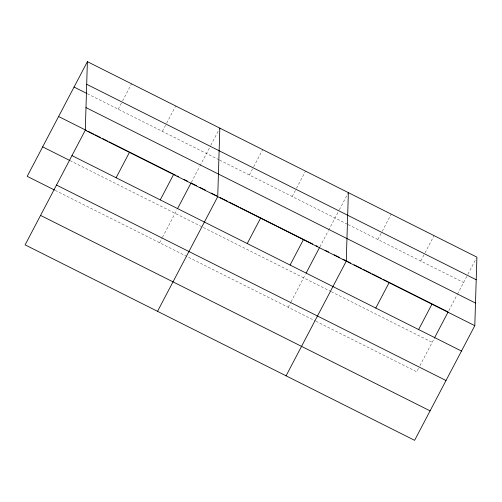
<?xml version="1.0" encoding="UTF-8"?>
<svg xmlns="http://www.w3.org/2000/svg" width="502" height="502" viewBox="0 0 502 502"><rect width="100%" height="100%" fill="white"/><g stroke="black" fill="none" stroke-linecap="round" stroke-linejoin="round"><path stroke-width="0.38" stroke-dasharray="2.51 1.88" d="M118.208 109.21L122.168 101.661M122.532 100.977L131.53 83.828M162.353 131.361L166.313 123.812M166.677 123.128L175.675 105.978M159.63 242.786L162.146 237.992M162.504 237.302L176.905 209.874M191.387 182.289L199.664 166.532M200.022 165.842L210.457 145.969M210.821 145.279L219.82 128.129M249.343 175.016L253.303 167.467M253.667 166.783L262.671 149.634M292.189 196.514L296.149 188.965M296.513 188.281L305.517 171.132M288.167 307.287L290.683 302.493M291.041 301.809L305.442 274.381M319.931 246.789L328.201 231.033M328.559 230.349L338.994 210.47M339.358 209.786L348.363 192.63M377.88 239.517L381.846 231.968M382.204 231.284L391.209 214.134M420.726 261.015L424.692 253.472M425.05 252.782L434.054 235.633M418.505 368.368L416.704 371.787L315.808 321.161M419.942 365.625L433.985 338.881M448.826 310.606L457.102 294.85M457.46 294.166L467.538 274.97M467.895 274.287L476.542 257.821M87.373 93.736L218.935 159.755M219.625 160.1L347.472 224.256M348.168 224.601L463.572 282.519M69.985 160.584L330.586 291.355M331.276 291.7L432.172 342.333M55.22 190.396L315.118 320.816"/><path stroke-width="0.75" d="M85.296 130.213L87.386 61.671L476.9 257.137L474.804 325.672L414.614 440.329L25.1 244.863L85.296 130.213L474.804 325.672M219.82 128.129L217.73 196.665L157.534 311.322M348.363 192.63L346.267 261.172L286.071 375.822M87.386 61.671L27.196 176.327L54.523 190.038M116.113 177.746L129.441 152.363M160.257 199.896L173.585 174.514M177.626 208.499L191.03 182.973L196.558 185.746M247.248 243.552L260.576 218.169M290.093 265.05L303.421 239.667M306.17 273L319.567 247.473M375.791 308.052L389.113 282.67M418.637 329.55L431.958 304.168M434.343 338.191L448.104 311.98L405.258 290.476M86.695 84.292L476.21 279.752M74.064 87.053L86.677 93.385M85.986 107.591L475.501 303.057M58.596 116.514L86.626 130.583M88.026 131.286L93.629 134.097M95.035 134.8L100.638 137.611M102.741 138.665L107.648 141.131M109.047 141.834L175.612 175.236M177.018 175.938L178.417 176.641M184.021 179.459L187.528 181.216M200.016 187.478L205.544 190.258M211.072 193.032L216.6 195.805M220.052 197.537L227.657 201.352M229.037 202.049L238.714 206.899M240.094 207.596L276.721 225.975M277.411 226.32L312.658 244.01M316.116 245.742L317.496 246.432M325.095 250.247L328.553 251.985M334.081 254.759L339.609 257.532M343.067 259.264L350.666 263.079M354.123 264.811L361.722 268.626M363.103 269.323L370.708 273.138M372.089 273.828L381.765 278.685M383.145 279.382L404.568 290.131M71.968 155.595L461.482 351.055M42.657 146.866L69.289 160.232M56.5 185.05L446.014 380.516M40.568 215.402L430.076 410.868"/></g></svg>
